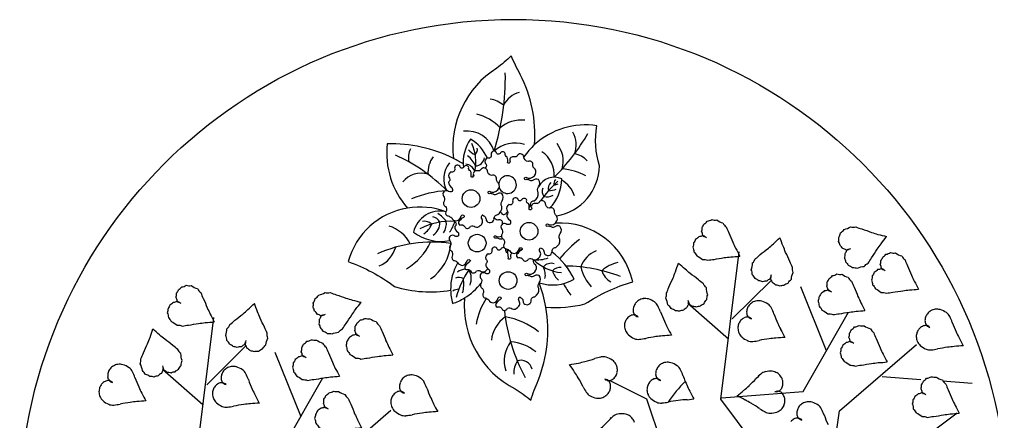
# Model space of a CAD drawing. Extents: x 33 to 1815, y -14679 to 245.
# Drawn here: x 43.375 to 44.848, y 4.596 to 5.206 of the extents above; entities that cross this region are included whole.
import ezdxf

# ---------------------------------------------------------------- set-up
doc = ezdxf.new("R2010")
doc.units = 0
doc.header["$MEASUREMENT"] = 0
doc.layers.add('PORTA', color=3, linetype='CONTINUOUS')

msp = doc.modelspace()

# ---------------------------------------------------------------- linework, layer by layer
at = {"layer": 'PORTA', "color": 1}
for p, q in [((44.4381, 4.6299), (44.4661, 4.8537)), ((44.4555, 4.7518), (44.5141, 4.8103)), ((44.5982, 4.7032), (44.5593, 4.8005)), ((44.4495, 4.7213), (44.3882, 4.775)), ((44.5626, 4.6416), (44.6314, 4.762)), ((43.6419, 4.5302), (43.6699, 4.754)), ((43.6593, 4.6521), (43.7179, 4.7106)), ((43.802, 4.6035), (43.7631, 4.7007)), ((44.6177, 4.6124), (44.7345, 4.7129)), ((43.6533, 4.6216), (43.592, 4.6753)), ((43.7664, 4.5419), (43.8352, 4.6623)), ((44.3262, 4.6299), (44.2703, 4.6579)), ((44.4958, 4.6657), (44.4945, 4.6665)), ((44.6826, 4.6643), (44.7412, 4.6601)), ((44.774, 4.6578), (44.8188, 4.6546)), ((44.4393, 4.6319), (44.5626, 4.6416)), ((44.3519, 4.553), (44.3262, 4.6299)), ((44.3871, 4.6293), (44.3973, 4.6304)), ((44.522, 4.518), (44.4381, 4.6299)), ((43.8215, 4.5127), (43.9383, 4.6132)), ((44.6047, 4.5152), (44.6177, 4.6124)), ((44.2716, 4.6011), (44.2703, 4.6019)), ((44.6566, 4.5055), (44.7961, 4.6092))]:
    msp.add_line(p, q, dxfattribs=at)
for points in [[(44.0287, 4.7955, 0.064121), (44.0317, 4.7752, 0.053651), (44.0497, 4.7836, 0.303165), (44.1265, 4.6456, -0.038186), (44.1501, 4.6286, -0.033284), (44.1612, 4.6582, 0.140139), (44.1729, 4.7698, 0.082613), (44.2321, 4.7746, -0.071634), (44.3045, 4.8083, 0.37075), (44.1873, 4.8971, 0.036515), (44.1882, 4.8982, 0.34294), (44.1893, 4.908, 0.358678), (44.2541, 4.984, -0.11702), (44.2503, 5.0448, 0.227088), (44.156, 5.0163, 0.135454), (44.1343, 5.1226, -0.033284), (44.1206, 5.1512, -0.038186), (44.0985, 5.1321, 0.289083), (44.0331, 4.9952, 0.126781), (43.9326, 5.0173, 0.210808), (43.9633, 4.9201, 0.291137), (43.8734, 4.8389, -0.071634), (43.9437, 4.8011, 0.119338)], [(44.0764, 4.9093, -0.427238), (44.0823, 4.9016, 0.727728), (44.0945, 4.903, -0.463092), (44.1, 4.91, 0.313172), (44.1062, 4.9222, -0.263169), (44.1066, 4.9311, 0.362708), (44.1064, 4.9419, 0.245641), (44.0975, 4.9407, -0.29295), (44.0929, 4.941, 0.093328), (44.0883, 4.9421, -1.455768), (44.0875, 4.9456, 0.379882), (44.1003, 4.9478, 0.34294), (44.1014, 4.9576, -0.272007), (44.0982, 4.9655, 0.52491), (44.0908, 4.9693, -0.364868), (44.0845, 4.9767, 0.589429), (44.0753, 4.9794, -0.414362), (44.0687, 4.9767, 0.632042), (44.0638, 4.9691, -0.61126), (44.0597, 4.9674, 0.141126), (44.0589, 4.9762, -0.414115), (44.0562, 4.9816, 0.695029), (44.0483, 4.9816, -0.695571), (44.0425, 4.9838, 0.795067), (44.0349, 4.9792, -0.584992), (44.0292, 4.9748, 0.398719), (44.0259, 4.9669, -0.502085), (44.0256, 4.9595, 0.277783), (44.0305, 4.9513, -0.240076), (44.0311, 4.9453, -0.321467), (44.0241, 4.946, 0.745243), (44.018, 4.9383, -0.31319), (44.0188, 4.9306, 0.440916), (44.0207, 4.9224, -0.33877), (44.0216, 4.9145, 0.489016), (44.0248, 4.908, -0.115651), (44.0303, 4.905, 0.254691), (44.0374, 4.9006, 0.303582), (44.0445, 4.908, -0.602354), (44.0494, 4.9082, -0.345012), (44.0461, 4.9048, -0.004574), (44.0413, 4.8997, 0.479544), (44.0428, 4.8942, -0.438672), (44.0511, 4.8899, 0.471554), (44.0589, 4.8925, -0.333475), (44.0658, 4.8915, 0.333467), (44.0737, 4.8935, 0.445322), (44.0756, 4.9046, -0.162198)]]:
    msp.add_lwpolyline(points, format="xyb", close=True, dxfattribs=at)
for points in [[(44.1479, 4.9207, 0.153842), (44.1498, 4.9241, -0.463092), (44.1552, 4.9312, 0.313172), (44.1614, 4.9433, -0.263169), (44.1618, 4.9523, 0.362708), (44.1617, 4.9631, 0.245641), (44.1527, 4.9619, -0.29295), (44.1482, 4.9622, 0.093328), (44.1436, 4.9633, -1.455768), (44.1428, 4.9668, 0.379882), (44.1556, 4.969, 0.34294), (44.1567, 4.9788, -0.272007), (44.1534, 4.9867, 0.52491), (44.1461, 4.9905, -0.364868), (44.1398, 4.9979, 0.589429), (44.1305, 5.0006, -0.414362), (44.124, 4.9979, 0.632042), (44.1191, 4.9903, -0.61126), (44.115, 4.9886, 0.141126), (44.1142, 4.9974, -0.414115), (44.1114, 5.0028, 0.695029), (44.1035, 5.0028, -0.695571), (44.0978, 5.005, 0.795067), (44.0902, 5.0004, -0.584992), (44.0844, 4.996, 0.398719), (44.0812, 4.9881, -0.500346), (44.0809, 4.9807, 0.277783)], [(44.1893, 4.908, -0.272007), (44.1861, 4.9159, 0.52491), (44.1787, 4.9197, -0.364868), (44.1724, 4.9271, 0.589429), (44.1632, 4.9298, -0.414362), (44.1566, 4.9271, 0.632042), (44.1517, 4.9194, -0.61126), (44.1476, 4.9178, 0.141126), (44.1468, 4.9265, -0.414115), (44.1441, 4.932, 0.695029), (44.1362, 4.932, -0.695571), (44.1305, 4.9342, 0.795067), (44.1228, 4.9295, -0.584992), (44.1171, 4.9252, 0.398719), (44.1138, 4.9172, -0.502085), (44.1136, 4.9099, 0.277783), (44.1185, 4.9017, -0.240076), (44.119, 4.8957, -0.321467), (44.1121, 4.8963, 0.745243), (44.1059, 4.8886, -0.31319), (44.1067, 4.881, 0.440916), (44.1086, 4.8728, -0.33877), (44.1095, 4.8649, 0.489016), (44.1127, 4.8583, -0.115651), (44.1182, 4.8553, 0.254691), (44.1253, 4.851, 0.303582), (44.1324, 4.8583, -0.602354), (44.1373, 4.8586, -0.345012), (44.134, 4.8552, -0.004574), (44.1292, 4.85, 0.479544), (44.1307, 4.8446, -0.438672), (44.139, 4.8403, 0.471554), (44.1468, 4.8429, -0.333475), (44.1537, 4.8418, 0.333467), (44.1616, 4.8438, 0.445322), (44.1635, 4.8549, -0.162198), (44.1643, 4.8597, -0.427238)], [(44.0774, 4.9091, 0.054109), (44.0763, 4.909, -0.61126)], [(44.1074, 4.8959, -0.059681), (44.1074, 4.8979, 0.52491), (44.1001, 4.9017, -0.236589), (44.0946, 4.9057, 0.589429)], [(44.1044, 4.9142, -0.144785), (44.1063, 4.9111, 0.471554), (44.1141, 4.9137, -0.063459), (44.1155, 4.9143, 0.333467)], [(44.0348, 4.9012, 0.077831), (44.0352, 4.8993, -0.502085), (44.0349, 4.8919, 0.277783), (44.0398, 4.8837, -0.240076), (44.0404, 4.8777, -0.321467), (44.0334, 4.8784, 0.745243), (44.0273, 4.8706, -0.31319), (44.0281, 4.863, 0.440916), (44.03, 4.8548, -0.33877), (44.0308, 4.8469, 0.489016), (44.0341, 4.8404, -0.115651), (44.0395, 4.8374, 0.254691), (44.0466, 4.833, 0.303582), (44.0537, 4.8404, -0.602354), (44.0586, 4.8406, -0.345012), (44.0553, 4.8372, -0.004574), (44.0506, 4.832, 0.479544), (44.0521, 4.8266, -0.438672), (44.0603, 4.8223, 0.471554), (44.0681, 4.8249, -0.333475), (44.075, 4.8238, 0.333467), (44.083, 4.8259, 0.101515), (44.0852, 4.828, -0.162198)], [(44.1643, 4.8597, -0.427238), (44.1702, 4.852, 0.727728), (44.1825, 4.8533, -0.463092), (44.1879, 4.8603, 0.313172), (44.1941, 4.8725, -0.263169), (44.1945, 4.8814, 0.362708), (44.1944, 4.8923, 0.245641), (44.1854, 4.8911, -0.29295), (44.1808, 4.8914, 0.093328), (44.1763, 4.8924, -1.455768), (44.1754, 4.896, 0.338669), (44.1873, 4.8971, 0.34294)], [(44.4164, 4.875, 0.08274), (44.4128, 4.8766, 0.10469), (44.4106, 4.8788, 0.121507), (44.4089, 4.8839, 0.098472), (44.4096, 4.8904, 0.092043), (44.4125, 4.8958, 0.086888), (44.4174, 4.9001, 0.104288), (44.4243, 4.9025, 0.099942), (44.4319, 4.902, 0.091468), (44.4413, 4.8975, 0.12043), (44.4464, 4.8914, 0.025962), (44.4502, 4.8826, -0.015994), (44.4561, 4.8682, -0.011155), (44.4605, 4.859, -0.008387), (44.4668, 4.847)], [(44.6347, 4.8581, 0.08274), (44.6311, 4.8565, 0.10469), (44.6279, 4.8563, 0.121507), (44.623, 4.8585, 0.098472), (44.6187, 4.8634, 0.092043), (44.6166, 4.8691, 0.086888), (44.6167, 4.8756, 0.104288), (44.6195, 4.8824, 0.099942), (44.625, 4.8877, 0.091468), (44.6346, 4.8916, 0.12043), (44.6426, 4.8914, 0.025962), (44.6517, 4.8883, -0.015994), (44.6663, 4.8831, -0.011155), (44.676, 4.8801, -0.008387), (44.6892, 4.8768)], [(44.1075, 4.8736, 0.024467), (44.1067, 4.8731, -0.29295), (44.1022, 4.8734, 0.093328), (44.0976, 4.8745, -1.455768), (44.0968, 4.878, 0.243536), (44.1058, 4.8773, 0.34294)], [(44.4164, 4.875, -0.08274), (44.4131, 4.8772, -0.10469), (44.4101, 4.8779, -0.121507), (44.4049, 4.8766, -0.098472), (44.3997, 4.8726, -0.092043), (44.3967, 4.8673, -0.086888), (44.3956, 4.8609, -0.104288), (44.3972, 4.8537, -0.099942), (44.4016, 4.8475, -0.091468), (44.4104, 4.842, -0.12043), (44.4183, 4.8408, -0.025962), (44.4278, 4.8422, 0.015994), (44.4431, 4.8448, 0.011155), (44.4532, 4.846, 0.008387), (44.4668, 4.847)], [(44.6347, 4.8581, -0.08274), (44.6309, 4.8571, -0.10469), (44.6283, 4.8553, -0.121507), (44.6257, 4.8506, -0.098472), (44.6253, 4.8441, -0.092043), (44.6272, 4.8383, -0.086888), (44.6312, 4.8332, -0.104288), (44.6376, 4.8296, -0.099942), (44.6452, 4.8288, -0.091468), (44.6552, 4.8316, -0.12043), (44.6614, 4.8366, -0.025962), (44.6666, 4.8446, 0.015994), (44.675, 4.8577, 0.011155), (44.6809, 4.866, 0.008387), (44.6892, 4.8768)], [(44.122, 4.8518, 0.439616), (44.12, 4.8447, -0.61126), (44.1159, 4.843, 0.141126), (44.1151, 4.8518, -0.414115), (44.1124, 4.8572, 0.695029), (44.1044, 4.8572, -0.695571), (44.0987, 4.8594, 0.795067), (44.0911, 4.8548, -0.584992), (44.0854, 4.8504, 0.398719), (44.0821, 4.8425, -0.502085), (44.0818, 4.8351, 0.277783), (44.0867, 4.827, -0.240076), (44.0873, 4.821, -0.321467), (44.0803, 4.8216, 0.745243), (44.0742, 4.8139, -0.31319), (44.075, 4.8062, 0.440916), (44.0769, 4.798, -0.33877), (44.0777, 4.7901, 0.489016), (44.081, 4.7836, -0.115651), (44.0865, 4.7806, 0.254691), (44.0935, 4.7762, 0.303582), (44.1006, 4.7836, -0.602354), (44.1055, 4.7839, -0.345012), (44.1022, 4.7804, -0.004574), (44.0975, 4.7753, 0.479544), (44.099, 4.7699, -0.438672), (44.1072, 4.7655, 0.471554), (44.115, 4.7682, -0.333475), (44.1219, 4.7671, 0.333467), (44.1299, 4.7691, 0.445322), (44.1318, 4.7802, -0.162198), (44.1326, 4.7849, -0.427238)], [(44.5144, 4.8189, 0.08274), (44.5139, 4.815, 0.10469), (44.5123, 4.8123, 0.121507), (44.5079, 4.8093, 0.098472), (44.5014, 4.8082, 0.092043), (44.4955, 4.8095, 0.086888), (44.49, 4.813, 0.104288), (44.4858, 4.819, 0.099942), (44.4842, 4.8265, 0.091468), (44.486, 4.8367, 0.12043), (44.4905, 4.8433, 0.025962), (44.4979, 4.8494, -0.015994), (44.5101, 4.859, -0.011155), (44.5178, 4.8657, -0.008387), (44.5276, 4.875)], [(44.5144, 4.8189, -0.08274), (44.5132, 4.8152, -0.10469), (44.5134, 4.812, -0.121507), (44.516, 4.8074, -0.098472), (44.5213, 4.8035, -0.092043), (44.5272, 4.802, -0.086888), (44.5337, 4.8028, -0.104288), (44.5401, 4.8062, -0.099942), (44.5449, 4.8122, -0.091468), (44.5478, 4.8222, -0.12043), (44.5468, 4.8301, -0.025962), (44.5428, 4.8388, 0.015994), (44.5362, 4.8528, 0.011155), (44.5323, 4.8623, 0.008387), (44.5276, 4.875)], [(44.1154, 4.8509, 0.075337), (44.1154, 4.8545, -0.091843), (44.1145, 4.8577, 0.362708)], [(44.1364, 4.8565, 0.249552), (44.1314, 4.855, -0.232648), (44.1281, 4.8521, 0.632042)], [(44.6872, 4.8249, 0.08274), (44.6836, 4.8265, 0.10469), (44.6814, 4.8288, 0.121507), (44.6797, 4.8338, 0.098472), (44.6804, 4.8403, 0.092043), (44.6833, 4.8457, 0.086888), (44.6881, 4.85, 0.104288), (44.6951, 4.8524, 0.099942), (44.7027, 4.8519, 0.091468), (44.7121, 4.8474, 0.12043), (44.7172, 4.8413, 0.025962), (44.721, 4.8325, -0.015994), (44.7269, 4.8181, -0.011155), (44.7312, 4.8089, -0.008387), (44.7375, 4.7969)], [(44.1326, 4.7849, -0.427238), (44.1384, 4.7772, 0.727728), (44.1507, 4.7786, -0.463092), (44.1561, 4.7856, 0.313172), (44.1623, 4.7978, -0.263169), (44.1628, 4.8067, 0.362708), (44.1626, 4.8175, 0.245641), (44.1536, 4.8163, -0.29295), (44.1491, 4.8166, 0.093328), (44.1445, 4.8177, -1.455768), (44.1437, 4.8212, 0.379882), (44.1565, 4.8234, 0.34294), (44.1576, 4.8332, -0.272007), (44.1543, 4.8411, 0.023893), (44.1543, 4.8416, -0.364868)], [(44.3882, 4.7805, 0.08274), (44.3895, 4.7768, 0.10469), (44.3893, 4.7737, 0.121507), (44.3868, 4.769, 0.098472), (44.3816, 4.765, 0.092043), (44.3757, 4.7634, 0.086888), (44.3693, 4.764, 0.104288), (44.3627, 4.7674, 0.099942), (44.3579, 4.7732, 0.091468), (44.3547, 4.7832, 0.12043), (44.3556, 4.7911, 0.025962), (44.3594, 4.7999, -0.015994), (44.3658, 4.814, -0.011155), (44.3695, 4.8235, -0.008387), (44.3739, 4.8364)], [(44.3882, 4.7805, -0.08274), (44.3888, 4.7766, -0.10469), (44.3904, 4.7739, -0.121507), (44.3949, 4.771, -0.098472), (44.4014, 4.7701, -0.092043), (44.4073, 4.7715, -0.086888), (44.4127, 4.7751, -0.104288), (44.4168, 4.7811, -0.099942), (44.4182, 4.7886, -0.091468), (44.4163, 4.7989, -0.12043), (44.4117, 4.8054, -0.025962), (44.4041, 4.8113, 0.015994), (44.3917, 4.8207, 0.011155), (44.3839, 4.8272, 0.008387), (44.3739, 4.8364)], [(44.6061, 4.7925, 0.08274), (44.6025, 4.7941, 0.10469), (44.6003, 4.7963, 0.121507), (44.5986, 4.8014, 0.098472), (44.5993, 4.8079, 0.092043), (44.6022, 4.8133, 0.086888), (44.6071, 4.8176, 0.104288), (44.614, 4.82, 0.099942), (44.6216, 4.8195, 0.091468), (44.631, 4.815, 0.12043), (44.6361, 4.8089, 0.025962), (44.6399, 4.8001, -0.015994), (44.6458, 4.7857, -0.011155), (44.6502, 4.7765, -0.008387), (44.6564, 4.7645)], [(44.6872, 4.8249, -0.08274), (44.6839, 4.8271, -0.10469), (44.6808, 4.8278, -0.121507), (44.6756, 4.8266, -0.098472), (44.6705, 4.8225, -0.092043), (44.6674, 4.8172, -0.086888), (44.6664, 4.8108, -0.104288), (44.668, 4.8037, -0.099942), (44.6724, 4.7975, -0.091468), (44.6812, 4.7919, -0.12043), (44.6891, 4.7907, -0.025962), (44.6986, 4.7922, 0.015994), (44.7139, 4.7947, 0.011155), (44.724, 4.7959, 0.008387), (44.7375, 4.7969)], [(43.6202, 4.7753, 0.08274), (43.6166, 4.7769, 0.10469), (43.6144, 4.7791, 0.121507), (43.6127, 4.7842, 0.098472), (43.6134, 4.7907, 0.092043), (43.6163, 4.7961, 0.086888), (43.6212, 4.8004, 0.104288), (43.6281, 4.8028, 0.099942), (43.6357, 4.8023, 0.091468), (43.6451, 4.7978, 0.12043), (43.6502, 4.7917, 0.025962), (43.654, 4.7829, -0.015994), (43.6599, 4.7685, -0.011155), (43.6643, 4.7593, -0.008387), (43.6706, 4.7473)], [(43.8385, 4.7584, 0.08274), (43.8349, 4.7568, 0.10469), (43.8317, 4.7566, 0.121507), (43.8268, 4.7588, 0.098472), (43.8225, 4.7637, 0.092043), (43.8204, 4.7694, 0.086888), (43.8205, 4.7759, 0.104288), (43.8233, 4.7826, 0.099942), (43.8288, 4.788, 0.091468), (43.8384, 4.7919, 0.12043), (43.8464, 4.7917, 0.025962), (43.8555, 4.7886, -0.015994), (43.8701, 4.7833, -0.011155), (43.8798, 4.7804, -0.008387), (43.893, 4.7771)], [(44.6061, 4.7925, -0.08274), (44.6028, 4.7947, -0.10469), (44.5998, 4.7954, -0.121507), (44.5946, 4.7942, -0.098472), (44.5894, 4.7901, -0.092043), (44.5864, 4.7848, -0.086888), (44.5853, 4.7784, -0.104288), (44.5869, 4.7713, -0.099942), (44.5913, 4.7651, -0.091468), (44.6001, 4.7595, -0.12043), (44.608, 4.7583, -0.025962), (44.6175, 4.7597, 0.015994), (44.6328, 4.7623, 0.011155), (44.6429, 4.7635, 0.008387), (44.6564, 4.7645)], [(43.6202, 4.7753, -0.08274), (43.6169, 4.7775, -0.10469), (43.6139, 4.7782, -0.121507), (43.6087, 4.7769, -0.098472), (43.6035, 4.7729, -0.092043), (43.6005, 4.7676, -0.086888), (43.5994, 4.7612, -0.104288), (43.601, 4.754, -0.099942), (43.6054, 4.7478, -0.091468), (43.6142, 4.7422, -0.12043), (43.6221, 4.7411, -0.025962), (43.6316, 4.7425, 0.015994), (43.6469, 4.7451, 0.011155), (43.657, 4.7463, 0.008387), (43.6706, 4.7473)], [(43.7182, 4.7192, 0.08274), (43.7177, 4.7153, 0.10469), (43.7161, 4.7126, 0.121507), (43.7117, 4.7096, 0.098472), (43.7052, 4.7085, 0.092043), (43.6993, 4.7098, 0.086888), (43.6938, 4.7133, 0.104288), (43.6896, 4.7193, 0.099942), (43.688, 4.7268, 0.091468), (43.6898, 4.737, 0.12043), (43.6943, 4.7436, 0.025962), (43.7017, 4.7497, -0.015994), (43.7139, 4.7593, -0.011155), (43.7216, 4.766, -0.008387), (43.7314, 4.7753)], [(43.7182, 4.7192, -0.08274), (43.717, 4.7155, -0.10469), (43.7172, 4.7123, -0.121507), (43.7198, 4.7077, -0.098472), (43.7251, 4.7038, -0.092043), (43.731, 4.7023, -0.086888), (43.7374, 4.703, -0.104288), (43.7439, 4.7065, -0.099942), (43.7487, 4.7125, -0.091468), (43.7516, 4.7225, -0.12043), (43.7506, 4.7304, -0.025962), (43.7466, 4.7391, 0.015994), (43.74, 4.7531, 0.011155), (43.7361, 4.7626, 0.008387), (43.7314, 4.7753)], [(43.8385, 4.7584, -0.08274), (43.8346, 4.7574, -0.10469), (43.8321, 4.7556, -0.121507), (43.8295, 4.7509, -0.098472), (43.8291, 4.7444, -0.092043), (43.831, 4.7386, -0.086888), (43.835, 4.7335, -0.104288), (43.8414, 4.7299, -0.099942), (43.849, 4.729, -0.091468), (43.859, 4.7318, -0.12043), (43.8651, 4.7369, -0.025962), (43.8704, 4.7449, 0.015994), (43.8788, 4.758, 0.011155), (43.8847, 4.7663, 0.008387), (43.893, 4.7771)], [(43.891, 4.7252, 0.08274), (43.8874, 4.7268, 0.10469), (43.8852, 4.729, 0.121507), (43.8835, 4.7341, 0.098472), (43.8842, 4.7406, 0.092043), (43.8871, 4.746, 0.086888), (43.8919, 4.7503, 0.104288), (43.8989, 4.7527, 0.099942), (43.9065, 4.7522, 0.091468), (43.9159, 4.7477, 0.12043), (43.921, 4.7416, 0.025962), (43.9248, 4.7328, -0.015994), (43.9307, 4.7184, -0.011155), (43.935, 4.7092, -0.008387), (43.9413, 4.6972)], [(43.592, 4.6808, 0.08274), (43.5933, 4.6771, 0.10469), (43.5931, 4.674, 0.121507), (43.5906, 4.6692, 0.098472), (43.5854, 4.6653, 0.092043), (43.5795, 4.6637, 0.086888), (43.5731, 4.6643, 0.104288), (43.5665, 4.6676, 0.099942), (43.5617, 4.6735, 0.091468), (43.5585, 4.6835, 0.12043), (43.5594, 4.6914, 0.025962), (43.5632, 4.7002, -0.015994), (43.5696, 4.7143, -0.011155), (43.5733, 4.7238, -0.008387), (43.5777, 4.7367)], [(43.592, 4.6808, -0.08274), (43.5926, 4.6769, -0.10469), (43.5942, 4.6742, -0.121507), (43.5987, 4.6713, -0.098472), (43.6052, 4.6703, -0.092043), (43.6111, 4.6718, -0.086888), (43.6165, 4.6754, -0.104288), (43.6206, 4.6814, -0.099942), (43.622, 4.6889, -0.091468), (43.6201, 4.6992, -0.12043), (43.6155, 4.7057, -0.025962), (43.6079, 4.7116, 0.015994), (43.5955, 4.7209, 0.011155), (43.5877, 4.7275, 0.008387), (43.5777, 4.7367)], [(43.891, 4.7252, -0.08274), (43.8877, 4.7274, -0.10469), (43.8846, 4.7281, -0.121507), (43.8794, 4.7269, -0.098472), (43.8743, 4.7228, -0.092043), (43.8712, 4.7175, -0.086888), (43.8702, 4.7111, -0.104288), (43.8717, 4.704, -0.099942), (43.8762, 4.6978, -0.091468), (43.885, 4.6922, -0.12043), (43.8929, 4.691, -0.025962), (43.9024, 4.6924, 0.015994), (43.9177, 4.695, 0.011155), (43.9278, 4.6962, 0.008387), (43.9413, 4.6972)], [(44.6397, 4.7145, 0.08274), (44.6361, 4.7161, 0.10469), (44.6339, 4.7184, 0.121507), (44.6322, 4.7234, 0.098472), (44.6329, 4.73, 0.092043), (44.6358, 4.7353, 0.086888), (44.6407, 4.7396, 0.104288), (44.6476, 4.742, 0.099942), (44.6552, 4.7415, 0.091468), (44.6646, 4.737, 0.12043), (44.6697, 4.7309, 0.025962), (44.6735, 4.7221, -0.015994), (44.6794, 4.7078, -0.011155), (44.6838, 4.6985, -0.008387), (44.6901, 4.6865)], [(43.8099, 4.6928, 0.08274), (43.8063, 4.6944, 0.10469), (43.8041, 4.6966, 0.121507), (43.8024, 4.7017, 0.098472), (43.8031, 4.7082, 0.092043), (43.806, 4.7136, 0.086888), (43.8109, 4.7179, 0.104288), (43.8178, 4.7203, 0.099942), (43.8254, 4.7198, 0.091468), (43.8348, 4.7153, 0.12043), (43.8399, 4.7092, 0.025962), (43.8437, 4.7004, -0.015994), (43.8496, 4.686, -0.011155), (43.854, 4.6768, -0.008387), (43.8602, 4.6648)], [(44.6397, 4.7145, -0.08274), (44.6364, 4.7167, -0.10469), (44.6334, 4.7174, -0.121507), (44.6282, 4.7162, -0.098472), (44.623, 4.7121, -0.092043), (44.62, 4.7068, -0.086888), (44.6189, 4.7004, -0.104288), (44.6205, 4.6933, -0.099942), (44.625, 4.6871, -0.091468), (44.6338, 4.6815, -0.12043), (44.6416, 4.6804, -0.025962), (44.6511, 4.6818, 0.015994), (44.6664, 4.6844, 0.011155), (44.6766, 4.6855, 0.008387), (44.6901, 4.6865)], [(43.8099, 4.6928, -0.08274), (43.8066, 4.695, -0.10469), (43.8035, 4.6957, -0.121507), (43.7983, 4.6944, -0.098472), (43.7932, 4.6904, -0.092043), (43.7902, 4.6851, -0.086888), (43.7891, 4.6787, -0.104288), (43.7907, 4.6715, -0.099942), (43.7951, 4.6653, -0.091468), (43.8039, 4.6598, -0.12043), (43.8118, 4.6586, -0.025962), (43.8213, 4.66, 0.015994), (43.8366, 4.6626, 0.011155), (43.8467, 4.6638, 0.008387), (43.8602, 4.6648)], [(44.7489, 4.6367, 0.08274), (44.7453, 4.6383, 0.10469), (44.7431, 4.6405, 0.121507), (44.7414, 4.6456, 0.098472), (44.7421, 4.6521, 0.092043), (44.745, 4.6575, 0.086888), (44.7498, 4.6618, 0.104288), (44.7568, 4.6642, 0.099942), (44.7644, 4.6637, 0.091468), (44.7738, 4.6592, 0.12043), (44.7789, 4.6531, 0.025962), (44.7827, 4.6443, -0.015994), (44.7886, 4.6299, -0.011155), (44.7929, 4.6207, -0.008387), (44.7992, 4.6087)], [(43.8435, 4.6148, 0.08274), (43.8399, 4.6164, 0.10469), (43.8377, 4.6187, 0.121507), (43.836, 4.6237, 0.098472), (43.8367, 4.6302, 0.092043), (43.8396, 4.6356, 0.086888), (43.8445, 4.6399, 0.104288), (43.8514, 4.6423, 0.099942), (43.859, 4.6418, 0.091468), (43.8684, 4.6373, 0.12043), (43.8735, 4.6312, 0.025962), (43.8773, 4.6224, -0.015994), (43.8832, 4.608, -0.011155), (43.8876, 4.5988, -0.008387), (43.8939, 4.5868)], [(44.7489, 4.6367, -0.08274), (44.7456, 4.6389, -0.10469), (44.7425, 4.6396, -0.121507), (44.7373, 4.6383, -0.098472), (44.7322, 4.6343, -0.092043), (44.7291, 4.629, -0.086888), (44.7281, 4.6226, -0.104288), (44.7297, 4.6154, -0.099942), (44.7341, 4.6092, -0.091468), (44.7429, 4.6037, -0.12043), (44.7508, 4.6025, -0.025962), (44.7603, 4.6039, 0.015994), (44.7756, 4.6065, 0.011155), (44.7857, 4.6077, 0.008387), (44.7992, 4.6087)], [(43.8435, 4.6148, -0.08274), (43.8402, 4.617, -0.10469), (43.8372, 4.6177, -0.121507), (43.832, 4.6165, -0.098472), (43.8268, 4.6124, -0.092043), (43.8238, 4.6071, -0.086888), (43.8227, 4.6007, -0.104288), (43.8243, 4.5936, -0.099942), (43.8288, 4.5874, -0.091468), (43.8376, 4.5818, -0.12043), (43.8454, 4.5806, -0.025962), (43.8549, 4.5821, 0.015994), (43.8702, 4.5846, 0.011155), (43.8804, 4.5858, 0.008387), (43.8939, 4.5868)]]:
    msp.add_lwpolyline(points, format="xyb", dxfattribs=at)
for centre, radius in [((44.1239, 4.4577), 0.7485), ((44.0596, 4.9344), 0.0134), ((44.1475, 4.8848), 0.0134), ((44.0689, 4.8668), 0.0134), ((44.1158, 4.8101), 0.0134)]:
    msp.add_circle(centre, radius, dxfattribs=at)
for centre, radius, start, end in [((43.7177, 5.1201), 0.3939, 343.215, 0.7396), ((44.0805, 5.0403), 0.0458, 51.4641, 79.7172), ((44.1435, 5.0581), 0.0389, 105.9819, 152.3315), ((44.0517, 4.9928), 0.0715, 43.2808, 76.6895), ((44.1354, 5.0049), 0.0486, 83.4456, 130.6977), ((44.1069, 4.9898), 0.0592, 143.9849, 187.93), ((44.0536, 4.9938), 0.043, 16.9657, 97.5072), ((44.0252, 4.969), 0.0651, 24.5226, 58.7105), ((43.9627, 5.1913), 0.3164, 314.7885, 330.0206), ((44.1809, 5.0162), 0.0381, 338.1797, 29.6042), ((43.9971, 4.9964), 0.0324, 155.2706, 191.1072), ((44.0744, 5.0234), 0.0239, 218.6523, 249.4536), ((44.003, 4.9904), 0.0639, 346.8168, 25.5668), ((44.0571, 5.0092), 0.0121, 317.0682, 8.3756), ((44.1262, 4.9723), 0.0463, 71.9942, 132.6199), ((44.2329, 4.9321), 0.114, 132.3879, 144.7417), ((44.1565, 4.991), 0.0428, 344.193, 38.7428), ((43.8421, 4.7684), 0.2537, 44.5307, 66.0872), ((44.0327, 4.9746), 0.0383, 143.2979, 185.1214), ((43.94, 4.8111), 0.2063, 58.5047, 63.1544), ((44.0245, 4.9639), 0.0465, 25.4367, 49.8659), ((44.0651, 4.999), 0.0152, 275.279, 350.1247), ((44.1436, 4.9703), 0.0421, 355.2378, 56.7853), ((44.2124, 4.9724), 0.0299, 39.7749, 82.5681), ((44.0551, 4.9646), 0.037, 139.8933, 209.5878), ((44.0498, 4.9706), 0.0162, 18.7798, 83.5613), ((44.1915, 4.8923), 0.0873, 61.101, 85.9434), ((43.9837, 4.9375), 0.0354, 72.1534, 141.401), ((44.003, 4.9904), 0.0639, 338.601, 341.1781), ((44.1149, 4.9556), 0.0134, 200.0401, 172.5092), ((44.1857, 4.9399), 0.0269, 65.2632, 152.5397), ((44.134, 4.9641), 0.063, 315.2075, 0.1956), ((44.3108, 4.829), 0.178, 132.2716, 145.0484), ((44.1839, 4.9456), 0.0164, 162.9763, 209.7763), ((44.1909, 4.9491), 0.0143, 136.2071, 191.6231), ((44.1962, 4.9565), 0.0111, 142.578, 187.4744), ((44.1829, 4.9786), 0.0236, 275.6102, 291.6955), ((44.1763, 4.9261), 0.0418, 17.4041, 60.2959), ((44.0325, 4.7846), 0.162, 93.3613, 112.8474), ((44.1742, 4.9556), 0.0188, 256.0133, 300.8157), ((44.1712, 5.0045), 0.0586, 275.6386, 287.466), ((43.9821, 4.8088), 0.1128, 69.5371, 99.6172), ((44.0127, 4.8743), 0.0412, 77.5928, 167.384), ((43.999, 4.8921), 0.0149, 25.8614, 80.0245), ((43.9793, 4.8665), 0.0543, 37.7391, 56.2778), ((43.9186, 4.8401), 0.0552, 27.538, 72.3464), ((44.029, 4.8008), 0.0992, 86.5219, 118.1181), ((43.9893, 4.8846), 0.0153, 46.2193, 102.2741), ((43.9719, 4.9064), 0.0301, 302.3549, 338.9452), ((43.9894, 4.8981), 0.0231, 304.4894, 1.1311), ((43.9944, 4.8973), 0.0279, 328.2291, 5.1542), ((43.9928, 4.9104), 0.0435, 321.5553, 345.8739), ((44.014, 4.9378), 0.0684, 232.7289, 281.1904), ((44.0011, 4.6647), 0.2037, 82.142, 114.0362), ((43.9032, 4.8725), 0.0439, 293.2575, 344.3162), ((43.9159, 4.9059), 0.0905, 300.5029, 335.5171), ((43.9579, 4.871), 0.0711, 304.5737, 356.3449), ((44.3391, 4.7238), 0.188, 127.7656, 140.6238), ((44.1038, 4.7551), 0.1259, 26.8758, 51.2979), ((44.2642, 4.8178), 0.0403, 111.9127, 161.4636), ((44.1089, 4.7971), 0.0802, 149.8647, 181.1509), ((44.1594, 4.8903), 0.0489, 263.3213, 290.6954), ((44.2057, 4.8983), 0.0768, 227.3511, 263.1112), ((44.1811, 4.8204), 0.0158, 72.8391, 139.1133), ((44.199, 4.5853), 0.2468, 69.3636, 88.9982), ((44.2937, 4.7847), 0.0539, 102.7175, 131.6597), ((44.1586, 4.7535), 0.1254, 144.3739, 165.6844), ((44.0514, 4.8072), 0.02, 90.7746, 128.3494), ((44.0321, 4.8133), 0.0279, 338.4498, 28.337), ((44.1464, 4.8185), 0.0258, 347.6705, 28.3921), ((44.1964, 4.8096), 0.0205, 91.1824, 131.3342), ((44.212, 4.8337), 0.0304, 196.6389, 229.7027), ((44.2931, 4.8466), 0.0689, 193.3757, 221.9644), ((44.2873, 4.8343), 0.0309, 197.4676, 238.779), ((44.0414, 4.801), 0.0137, 60.408, 113.2503), ((43.996, 4.8051), 0.0527, 345.118, 8.5836), ((44.0018, 4.8628), 0.0925, 301.193, 322.3438), ((44.1836, 4.8676), 0.0643, 251.0917, 300.2624), ((43.972, 4.7344), 0.204, 9.9847, 20.7519), ((44.2838, 4.8479), 0.0943, 206.8962, 219.5184), ((44.0418, 4.7787), 0.0182, 92.7239, 121.7462), ((44.1686, 4.7275), 0.1024, 147.1741, 170.7076), ((44.322, 4.7654), 0.0167, 141.2482, 162.2836), ((44.3236, 4.7642), 0.0187, 121.3849, 141.2482), ((44.323, 4.765), 0.0177, 97.57, 121.3849), ((44.3232, 4.7635), 0.0193, 74.7408, 97.57), ((44.3208, 4.7544), 0.0287, 53.836, 74.7408), ((44.3278, 4.764), 0.0168, 26.3677, 53.836), ((44.4939, 4.7622), 0.0167, 141.2482, 162.2836), ((44.4955, 4.7609), 0.0187, 121.3849, 141.2482), ((44.4949, 4.7618), 0.0177, 97.57, 121.3849), ((44.4951, 4.7602), 0.0193, 74.7408, 97.57), ((44.4927, 4.7511), 0.0287, 53.836, 74.7408), ((44.4997, 4.7608), 0.0168, 26.3677, 53.836), ((44.3878, 4.7952), 0.2794, 186.2572, 208.1873), ((44.3064, 4.7468), 0.0112, 89.3732, 117.0848), ((44.3221, 4.7654), 0.0168, 162.2836, 184.7793), ((44.3164, 4.7649), 0.0112, 184.7793, 212.4908), ((44.3064, 4.7504), 0.00758, 65.4672, 89.3732), ((44.3134, 4.763), 0.00758, 212.4908, 236.3969), ((44.3046, 4.7463), 0.012, 46.5478, 65.4672), ((44.2602, 4.7305), 0.0922, 20.4189, 26.3677), ((44.5743, 4.8474), 0.2429, 200.4189, 204.0841), ((44.494, 4.7622), 0.0168, 162.2836, 184.7793), ((44.4883, 4.7617), 0.0112, 184.7793, 212.4908), ((44.4321, 4.7273), 0.0922, 20.4189, 26.3677), ((44.7462, 4.8442), 0.2429, 200.4189, 204.0841), ((44.7642, 4.7493), 0.0167, 141.2482, 162.2836), ((44.7657, 4.748), 0.0187, 121.3849, 141.2482), ((44.7652, 4.7489), 0.0177, 97.57, 121.3849), ((44.7654, 4.7473), 0.0193, 74.7408, 97.57), ((44.7629, 4.7382), 0.0287, 53.836, 74.7408), ((44.77, 4.7479), 0.0168, 26.3677, 53.836), ((44.1413, 4.7132), 0.0513, 125.6879, 173.0483), ((44.0946, 4.6492), 0.107, 51.0161, 81.0023), ((44.3108, 4.7412), 0.0187, 160.6159, 180.4792), ((44.3089, 4.7418), 0.0167, 139.5805, 160.6159), ((44.3089, 4.7418), 0.0168, 117.0848, 139.5805), ((44.3159, 4.7667), 0.012, 236.3969, 255.3163), ((44.5612, 4.8416), 0.2286, 204.0841, 206.6405), ((44.4827, 4.7379), 0.0187, 160.6159, 180.4792), ((44.4808, 4.7386), 0.0167, 139.5805, 160.6159), ((44.4808, 4.7385), 0.0168, 117.0848, 139.5805), ((44.4783, 4.7436), 0.0112, 89.3732, 117.0848), ((44.4783, 4.7471), 0.00758, 65.4672, 89.3732), ((44.4853, 4.7598), 0.00758, 212.4908, 236.3969), ((44.4878, 4.7635), 0.012, 236.3969, 255.3163), ((44.4764, 4.7431), 0.012, 46.5478, 65.4672), ((44.7331, 4.8384), 0.2286, 204.0841, 206.6405), ((44.7642, 4.7493), 0.0168, 162.2836, 184.7793), ((44.7586, 4.7488), 0.0112, 184.7793, 212.4908), ((44.7556, 4.7469), 0.00758, 212.4908, 236.3969), ((44.7024, 4.7144), 0.0922, 20.4189, 26.3677), ((45.0164, 4.8313), 0.2429, 200.4189, 204.0841), ((44.3098, 4.7412), 0.0177, 180.4792, 204.2941), ((44.3112, 4.7418), 0.0193, 204.2941, 227.1232), ((44.7183, 4.9204), 0.4043, 206.6405, 208.5627), ((44.4817, 4.7379), 0.0177, 180.4792, 204.2941), ((44.4831, 4.7385), 0.0193, 204.2941, 227.1232), ((44.8901, 4.9171), 0.4043, 206.6405, 208.5627), ((44.7529, 4.725), 0.0187, 160.6159, 180.4792), ((44.751, 4.7257), 0.0167, 139.5805, 160.6159), ((44.7511, 4.7256), 0.0168, 117.0848, 139.5805), ((44.7485, 4.7307), 0.0112, 89.3732, 117.0848), ((44.7486, 4.7343), 0.00758, 65.4672, 89.3732), ((44.758, 4.7506), 0.012, 236.3969, 255.3163), ((44.7467, 4.7302), 0.012, 46.5478, 65.4672), ((45.0034, 4.8255), 0.2286, 204.0841, 206.6405), ((44.1555, 4.6886), 0.0457, 141.7847, 199.9181), ((44.1145, 4.6477), 0.0694, 51.6289, 85.7959), ((44.3176, 4.7487), 0.0287, 227.1232, 248.0281), ((44.3131, 4.7376), 0.0168, 248.0281, 275.4964), ((44.3059, 4.8127), 0.0922, 275.4964, 281.4452), ((44.3724, 4.4843), 0.2429, 97.78, 101.4452), ((44.3705, 4.4985), 0.2286, 95.2236, 97.78), ((44.3865, 4.3235), 0.4043, 93.3014, 95.2236), ((44.4895, 4.7455), 0.0287, 227.1232, 248.0281), ((44.485, 4.7344), 0.0168, 248.0281, 275.4964), ((44.4778, 4.8095), 0.0922, 275.4964, 281.4452), ((44.5443, 4.4811), 0.2429, 97.78, 101.4452), ((44.5424, 4.4952), 0.2286, 95.2236, 97.78), ((44.5584, 4.3202), 0.4043, 93.3014, 95.2236), ((44.7519, 4.725), 0.0177, 180.4792, 204.2941), ((44.7534, 4.7257), 0.0193, 204.2941, 227.1232), ((45.1604, 4.9042), 0.4043, 206.6405, 208.5627), ((44.7598, 4.7326), 0.0287, 227.1232, 248.0281), ((44.7553, 4.7215), 0.0168, 248.0281, 275.4964), ((44.7481, 4.7966), 0.0922, 275.4964, 281.4452), ((44.8146, 4.4682), 0.2429, 97.78, 101.4452), ((44.8126, 4.4823), 0.2286, 95.2236, 97.78), ((44.8286, 4.3074), 0.4043, 93.3014, 95.2236), ((44.1579, 4.6697), 0.0336, 146.7641, 182.6298), ((44.1353, 4.672), 0.0171, 12.0266, 109.1502), ((44.1396, 5.0807), 0.4043, 279.8801, 281.8022), ((44.1755, 4.9087), 0.2286, 281.8022, 284.3586), ((44.172, 4.9226), 0.2429, 284.3586, 288.0238), ((44.2756, 4.6039), 0.0922, 102.0751, 108.0238), ((44.2599, 4.6777), 0.0168, 74.6067, 102.0751), ((44.2567, 4.6662), 0.0287, 53.7019, 74.6067), ((44.2623, 4.6738), 0.0193, 30.8727, 53.7019), ((44.2636, 4.6746), 0.0177, 7.0578, 30.8727), ((44.3571, 4.6684), 0.0177, 97.57, 121.3849), ((44.3573, 4.6668), 0.0193, 74.7408, 97.57), ((44.3548, 4.6577), 0.0287, 53.836, 74.7408), ((43.5259, 4.6657), 0.0168, 162.2836, 184.7793), ((43.5258, 4.6657), 0.0167, 141.2482, 162.2836), ((43.5274, 4.6645), 0.0187, 121.3849, 141.2482), ((43.5268, 4.6653), 0.0177, 97.57, 121.3849), ((43.527, 4.6638), 0.0193, 74.7408, 97.57), ((43.5246, 4.6547), 0.0287, 53.836, 74.7408), ((43.5316, 4.6643), 0.0168, 26.3677, 53.836), ((43.464, 4.6308), 0.0922, 20.4189, 26.3677), ((43.6977, 4.6625), 0.0167, 141.2482, 162.2836), ((43.6993, 4.6612), 0.0187, 121.3849, 141.2482), ((43.6987, 4.6621), 0.0177, 97.57, 121.3849), ((43.6989, 4.6605), 0.0193, 74.7408, 97.57), ((43.6965, 4.6514), 0.0287, 53.836, 74.7408), ((43.7035, 4.6611), 0.0168, 26.3677, 53.836), ((43.8783, 4.4498), 0.4043, 33.2192, 35.1413), ((44.0253, 4.546), 0.2286, 30.6627, 33.2192), ((44.2646, 4.674), 0.0167, 326.1591, 347.1945), ((44.2626, 4.6745), 0.0187, 347.1945, 7.0578), ((44.3561, 4.6687), 0.0168, 162.2836, 184.7793), ((44.3561, 4.6688), 0.0167, 141.2482, 162.2836), ((44.3576, 4.6675), 0.0187, 121.3849, 141.2482), ((44.3619, 4.6674), 0.0168, 26.3677, 53.836), ((44.2943, 4.6339), 0.0922, 20.4189, 26.3677), ((44.5096, 4.6555), 0.0168, 103.618, 131.0863), ((44.5124, 4.6439), 0.0287, 82.7131, 103.618), ((44.5136, 4.6532), 0.0193, 59.884, 82.7131), ((44.5144, 4.6546), 0.0177, 36.069, 59.884), ((43.5127, 4.6421), 0.0168, 117.0848, 139.5805), ((43.5102, 4.6471), 0.0112, 89.3732, 117.0848), ((43.5202, 4.6652), 0.0112, 184.7793, 212.4908), ((43.5102, 4.6507), 0.00758, 65.4672, 89.3732), ((43.5172, 4.6633), 0.00758, 212.4908, 236.3969), ((43.5197, 4.667), 0.012, 236.3969, 255.3163), ((43.5084, 4.6466), 0.012, 46.5478, 65.4672), ((43.7781, 4.7477), 0.2429, 200.4189, 204.0841), ((43.6821, 4.6439), 0.0112, 89.3732, 117.0848), ((43.6978, 4.6624), 0.0168, 162.2836, 184.7793), ((43.6921, 4.662), 0.0112, 184.7793, 212.4908), ((43.6821, 4.6474), 0.00758, 65.4672, 89.3732), ((43.6891, 4.6601), 0.00758, 212.4908, 236.3969), ((43.6802, 4.6434), 0.012, 46.5478, 65.4672), ((43.6359, 4.6276), 0.0922, 20.4189, 26.3677), ((43.9499, 4.7445), 0.2429, 200.4189, 204.0841), ((43.968, 4.6495), 0.0168, 162.2836, 184.7793), ((43.968, 4.6496), 0.0167, 141.2482, 162.2836), ((43.9695, 4.6483), 0.0187, 121.3849, 141.2482), ((43.969, 4.6492), 0.0177, 97.57, 121.3849), ((43.9692, 4.6476), 0.0193, 74.7408, 97.57), ((43.9667, 4.6385), 0.0287, 53.836, 74.7408), ((43.9738, 4.6482), 0.0168, 26.3677, 53.836), ((43.9062, 4.6147), 0.0922, 20.4189, 26.3677), ((44.013, 4.5387), 0.2429, 26.9976, 30.6627), ((44.2605, 4.6485), 0.012, 62.9755, 81.8949), ((44.2694, 4.6701), 0.012, 233.1264, 252.0459), ((44.268, 4.6658), 0.00758, 252.0459, 275.9519), ((44.2625, 4.6525), 0.00758, 39.0695, 62.9755), ((44.2597, 4.6502), 0.0112, 11.3579, 39.0695), ((44.2676, 4.6694), 0.0112, 275.9519, 303.6635), ((44.2645, 4.6741), 0.0168, 303.6635, 326.1591), ((44.343, 4.6452), 0.0167, 139.5805, 160.6159), ((44.343, 4.6451), 0.0168, 117.0848, 139.5805), ((44.3404, 4.6502), 0.0112, 89.3732, 117.0848), ((44.3505, 4.6683), 0.0112, 184.7793, 212.4908), ((44.3405, 4.6537), 0.00758, 65.4672, 89.3732), ((44.3475, 4.6664), 0.00758, 212.4908, 236.3969), ((44.35, 4.6701), 0.012, 236.3969, 255.3163), ((44.3386, 4.6497), 0.012, 46.5478, 65.4672), ((44.522, 4.518), 0.1958, 134.7198, 146.6348), ((44.6083, 4.7508), 0.2429, 200.4189, 202.673), ((44.6083, 4.7508), 0.2429, 202.673, 204.0841), ((44.3139, 4.827), 0.2429, 313.3699, 317.035), ((44.5592, 4.5986), 0.0922, 131.0863, 137.035), ((44.5136, 4.654), 0.0187, 16.2057, 36.069), ((44.5155, 4.6545), 0.0167, 355.1704, 16.2057), ((43.5146, 4.6414), 0.0187, 160.6159, 180.4792), ((43.5136, 4.6414), 0.0177, 180.4792, 204.2941), ((43.5127, 4.6421), 0.0167, 139.5805, 160.6159), ((43.765, 4.7419), 0.2286, 204.0841, 206.6405), ((43.6865, 4.6382), 0.0187, 160.6159, 180.4792), ((43.6846, 4.6389), 0.0167, 139.5805, 160.6159), ((43.6846, 4.6388), 0.0168, 117.0848, 139.5805), ((43.6916, 4.6638), 0.012, 236.3969, 255.3163), ((43.9369, 4.7386), 0.2286, 204.0841, 206.6405), ((43.9549, 4.6259), 0.0168, 117.0848, 139.5805), ((43.9523, 4.631), 0.0112, 89.3732, 117.0848), ((43.9624, 4.6491), 0.0112, 184.7793, 212.4908), ((43.9524, 4.6345), 0.00758, 65.4672, 89.3732), ((43.9594, 4.6472), 0.00758, 212.4908, 236.3969), ((43.9618, 4.6509), 0.012, 236.3969, 255.3163), ((43.9505, 4.6305), 0.012, 46.5478, 65.4672), ((44.2202, 4.7316), 0.2429, 200.4189, 204.0841), ((44.3116, 4.6909), 0.0922, 206.9976, 212.9463), ((44.2483, 4.6498), 0.0168, 212.9463, 240.4146), ((44.2525, 4.6502), 0.0187, 307.9636, 327.8269), ((44.2542, 4.6491), 0.0167, 327.8269, 348.8622), ((44.2542, 4.6491), 0.0168, 348.8622, 11.3579), ((44.3449, 4.6445), 0.0187, 160.6159, 180.4792), ((44.3439, 4.6445), 0.0177, 180.4792, 204.2941), ((44.5953, 4.7449), 0.2286, 204.0841, 206.6405), ((44.7523, 4.8237), 0.4043, 206.6405, 208.5627), ((44.2089, 4.9496), 0.4043, 308.8913, 310.8134), ((44.3238, 4.8166), 0.2286, 310.8134, 313.3699), ((44.5243, 4.6302), 0.012, 91.9868, 110.9062), ((44.5216, 4.6534), 0.012, 262.1377, 281.0571), ((44.5225, 4.649), 0.00758, 281.0571, 304.9631), ((44.5241, 4.6347), 0.00758, 68.0807, 91.9868), ((44.5204, 4.6519), 0.0112, 304.9631, 332.6747), ((44.5228, 4.6314), 0.0112, 40.3691, 68.0807), ((44.5154, 4.6545), 0.0168, 332.6747, 355.1704), ((43.515, 4.6421), 0.0193, 204.2941, 227.1232), ((43.5214, 4.649), 0.0287, 227.1232, 248.0281), ((43.5762, 4.3846), 0.2429, 97.78, 101.4452), ((43.5743, 4.3987), 0.2286, 95.2236, 97.78), ((43.5903, 4.2238), 0.4043, 93.3014, 95.2236), ((43.922, 4.8207), 0.4043, 206.6405, 208.5627), ((43.6855, 4.6382), 0.0177, 180.4792, 204.2941), ((43.6869, 4.6388), 0.0193, 204.2941, 227.1232), ((43.6933, 4.6458), 0.0287, 227.1232, 248.0281), ((44.0939, 4.8174), 0.4043, 206.6405, 208.5627), ((43.9567, 4.6253), 0.0187, 160.6159, 180.4792), ((43.9557, 4.6253), 0.0177, 180.4792, 204.2941), ((43.9548, 4.626), 0.0167, 139.5805, 160.6159), ((44.2072, 4.7257), 0.2286, 204.0841, 206.6405), ((44.2542, 4.6602), 0.0287, 240.4146, 261.3195), ((44.2528, 4.6509), 0.0193, 261.3195, 284.1486), ((44.2531, 4.6494), 0.0177, 284.1486, 307.9636), ((44.3453, 4.6451), 0.0193, 204.2941, 227.1232), ((44.3517, 4.6521), 0.0287, 227.1232, 248.0281), ((44.3472, 4.641), 0.0168, 248.0281, 275.4964), ((44.34, 4.7161), 0.0922, 275.4964, 281.4452), ((44.4065, 4.3876), 0.2429, 101.399, 101.4452), ((44.4065, 4.3876), 0.2429, 97.78, 101.399), ((44.4104, 4.2257), 0.4043, 93.3014, 95.2236), ((44.2865, 4.2711), 0.4043, 62.2304, 64.1526), ((44.3684, 4.4266), 0.2286, 59.674, 62.2304), ((44.5185, 4.6277), 0.0168, 17.8735, 40.3691), ((44.5165, 4.6278), 0.0187, 336.9748, 356.8381), ((44.5186, 4.6277), 0.0167, 356.8381, 17.8735), ((44.571, 4.6084), 0.0177, 97.57, 121.3849), ((44.5712, 4.6069), 0.0193, 74.7408, 97.57), ((44.5687, 4.5978), 0.0287, 53.836, 74.7408), ((43.5169, 4.6379), 0.0168, 248.0281, 275.4964), ((43.5097, 4.713), 0.0922, 275.4964, 281.4452), ((43.6888, 4.6347), 0.0168, 248.0281, 275.4964), ((43.6816, 4.7098), 0.0922, 275.4964, 281.4452), ((43.7481, 4.3813), 0.2429, 97.78, 101.4452), ((43.7462, 4.3955), 0.2286, 95.2236, 97.78), ((43.7622, 4.2205), 0.4043, 93.3014, 95.2236), ((43.9571, 4.6259), 0.0193, 204.2941, 227.1232), ((43.9636, 4.6329), 0.0287, 227.1232, 248.0281), ((44.0164, 4.3826), 0.2286, 95.2236, 97.78), ((44.0324, 4.2076), 0.4043, 93.3014, 95.2236), ((44.3642, 4.8045), 0.4043, 206.6405, 208.5627), ((44.3611, 4.4142), 0.2429, 56.0088, 59.674), ((44.5485, 4.6921), 0.0922, 236.0088, 241.9575), ((44.513, 4.6255), 0.0168, 241.9575, 269.4259), ((44.5131, 4.6374), 0.0287, 269.4259, 290.3307), ((44.5164, 4.6286), 0.0193, 290.3307, 313.1599), ((44.5175, 4.6274), 0.0177, 313.1599, 336.9748), ((44.57, 4.6088), 0.0168, 162.2836, 184.7793), ((44.5699, 4.6088), 0.0167, 141.2482, 162.2836), ((44.5715, 4.6076), 0.0187, 121.3849, 141.2482), ((44.5757, 4.6075), 0.0168, 26.3677, 53.836), ((44.5081, 4.5739), 0.0922, 20.4189, 26.3677), ((43.9591, 4.6218), 0.0168, 248.0281, 275.4964), ((43.9519, 4.6969), 0.0922, 275.4964, 281.4452), ((44.0184, 4.3684), 0.2429, 97.78, 101.4452), ((44.0897, 4.7625), 0.2429, 313.3699, 317.035), ((44.335, 4.5341), 0.0922, 131.0863, 137.035), ((44.2854, 4.591), 0.0168, 103.618, 131.0863), ((44.2882, 4.5793), 0.0287, 82.7131, 103.618), ((44.2894, 4.5887), 0.0193, 59.884, 82.7131), ((44.2901, 4.59), 0.0177, 36.069, 59.884), ((44.2893, 4.5895), 0.0187, 16.2057, 36.069), ((44.5569, 4.5852), 0.0168, 117.0848, 139.5805), ((44.5543, 4.5902), 0.0112, 89.3732, 117.0848), ((44.5644, 4.6084), 0.0112, 184.7793, 212.4908), ((44.5543, 4.5938), 0.00758, 65.4672, 89.3732), ((44.5613, 4.6064), 0.00758, 212.4908, 236.3969), ((44.5638, 4.6101), 0.012, 236.3969, 255.3163), ((44.5525, 4.5898), 0.012, 46.5478, 65.4672), ((44.8222, 4.6909), 0.2429, 200.4189, 204.0841)]:
    msp.add_arc(centre, radius, start, end, dxfattribs=at)

doc.saveas('drawing.dxf')
